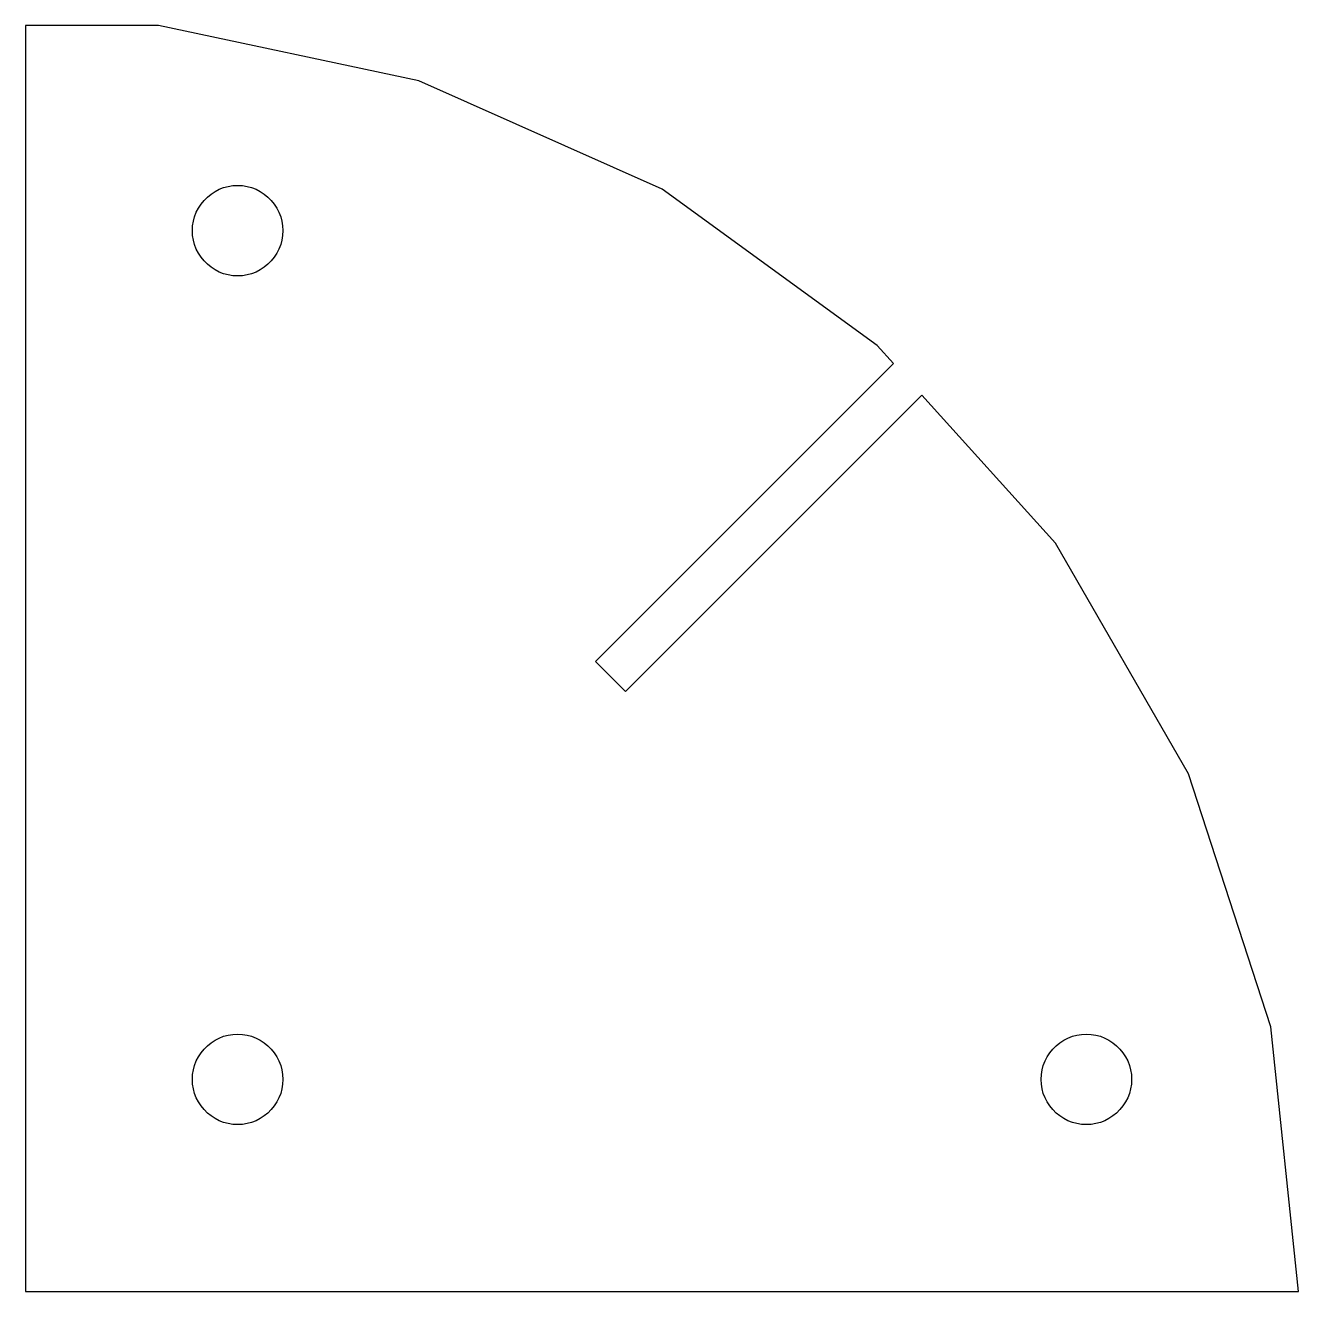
# Model space of a CAD drawing. Header units: metres. Extents: x 0 to 90, y 0 to 89.5.
import ezdxf

# ---------------------------------------------------------------- set-up
doc = ezdxf.new("R2010")
doc.units = ezdxf.units.M

msp = doc.modelspace()

# ---------------------------------------------------------------- linework, layer by layer
for p, q in [((9.4076, 89.507), (0, 89.507)), ((0, 89.507), (0, 0)), ((27.8115, 85.5951), (9.4076, 89.507)), ((45, 77.9423), (27.8115, 85.5951)), ((12.8588, 77.3781), (13.1191, 77.5889)), ((13.1191, 77.5889), (13.4, 77.7713)), ((13.4, 77.7713), (13.6984, 77.9233)), ((13.6984, 77.9233), (14.0111, 78.0434)), ((14.0111, 78.0434), (14.3347, 78.1301)), ((14.3347, 78.1301), (14.6655, 78.1825)), ((14.6655, 78.1825), (15, 78.2)), ((15, 78.2), (15.3345, 78.1825)), ((15.3345, 78.1825), (15.6653, 78.1301)), ((15.6653, 78.1301), (15.9888, 78.0434)), ((15.9888, 78.0434), (16.3015, 77.9233)), ((16.3015, 77.9233), (16.6, 77.7713)), ((16.6, 77.7713), (16.8809, 77.5889)), ((16.8809, 77.5889), (17.1412, 77.3781)), ((60.2217, 66.883), (45, 77.9423)), ((12.0766, 76.3015), (12.2287, 76.6)), ((12.2287, 76.6), (12.4111, 76.8809)), ((12.4111, 76.8809), (12.6219, 77.1412)), ((12.6219, 77.1412), (12.8588, 77.3781)), ((17.1412, 77.3781), (17.3781, 77.1412)), ((17.3781, 77.1412), (17.5889, 76.8809)), ((17.5889, 76.8809), (17.7713, 76.6)), ((17.7713, 76.6), (17.9233, 76.3015)), ((11.8175, 75.3345), (11.8699, 75.6653)), ((11.8699, 75.6653), (11.9566, 75.9888)), ((11.9566, 75.9888), (12.0766, 76.3015)), ((17.9233, 76.3015), (18.0434, 75.9888)), ((18.0434, 75.9888), (18.1301, 75.6653)), ((18.1301, 75.6653), (18.1825, 75.3345)), ((11.8, 75), (11.8175, 75.3345)), ((11.8175, 74.6655), (11.8, 75)), ((18.1825, 75.3345), (18.2, 75)), ((18.2, 75), (18.1825, 74.6655)), ((11.8699, 74.3347), (11.8175, 74.6655)), ((11.9566, 74.0111), (11.8699, 74.3347)), ((12.0766, 73.6984), (11.9566, 74.0111)), ((18.0434, 74.0111), (17.9233, 73.6984)), ((18.1301, 74.3347), (18.0434, 74.0111)), ((18.1825, 74.6655), (18.1301, 74.3347)), ((12.2287, 73.4), (12.0766, 73.6984)), ((12.4111, 73.1191), (12.2287, 73.4)), ((12.6219, 72.8588), (12.4111, 73.1191)), ((17.5889, 73.1191), (17.3781, 72.8588)), ((17.7713, 73.4), (17.5889, 73.1191)), ((17.9233, 73.6984), (17.7713, 73.4)), ((12.8588, 72.6219), (12.6219, 72.8588)), ((13.1191, 72.4111), (12.8588, 72.6219)), ((13.4, 72.2287), (13.1191, 72.4111)), ((13.6984, 72.0766), (13.4, 72.2287)), ((14.0111, 71.9566), (13.6984, 72.0766)), ((16.3015, 72.0766), (15.9888, 71.9566)), ((16.6, 72.2287), (16.3015, 72.0766)), ((16.8809, 72.4111), (16.6, 72.2287)), ((17.1412, 72.6219), (16.8809, 72.4111)), ((17.3781, 72.8588), (17.1412, 72.6219)), ((14.3347, 71.8699), (14.0111, 71.9566)), ((14.6655, 71.8175), (14.3347, 71.8699)), ((15, 71.8), (14.6655, 71.8175)), ((15.3345, 71.8175), (15, 71.8)), ((15.6653, 71.8699), (15.3345, 71.8175)), ((15.9888, 71.9566), (15.6653, 71.8699)), ((61.3677, 65.6103), (60.2217, 66.883)), ((40.3051, 44.5477), (61.3677, 65.6103)), ((63.3778, 63.3778), (42.4264, 42.4264)), ((72.8115, 52.9007), (63.3778, 63.3778)), ((82.2191, 36.6063), (72.8115, 52.9007)), ((42.4264, 42.4264), (40.3051, 44.5477)), ((88.0333, 18.7121), (82.2191, 36.6063)), ((13.6984, 17.9233), (14.0111, 18.0434)), ((14.0111, 18.0434), (14.3347, 18.1301)), ((14.3347, 18.1301), (14.6655, 18.1825)), ((14.6655, 18.1825), (15, 18.2)), ((15, 18.2), (15.3345, 18.1825)), ((15.3345, 18.1825), (15.6653, 18.1301)), ((15.6653, 18.1301), (15.9888, 18.0434)), ((15.9888, 18.0434), (16.3015, 17.9233)), ((73.6984, 17.9233), (74.0111, 18.0434)), ((74.0111, 18.0434), (74.3347, 18.1301)), ((74.3347, 18.1301), (74.6655, 18.1825)), ((74.6655, 18.1825), (75, 18.2)), ((75, 18.2), (75.3345, 18.1825)), ((75.3345, 18.1825), (75.6653, 18.1301)), ((75.6653, 18.1301), (75.9888, 18.0434)), ((75.9888, 18.0434), (76.3015, 17.9233)), ((90, 0), (88.0333, 18.7121)), ((12.4111, 16.8809), (12.6219, 17.1412)), ((12.6219, 17.1412), (12.8588, 17.3781)), ((12.8588, 17.3781), (13.1191, 17.5889)), ((13.1191, 17.5889), (13.4, 17.7713)), ((13.4, 17.7713), (13.6984, 17.9233)), ((16.3015, 17.9233), (16.6, 17.7713)), ((16.6, 17.7713), (16.8809, 17.5889)), ((16.8809, 17.5889), (17.1412, 17.3781)), ((17.1412, 17.3781), (17.3781, 17.1412)), ((17.3781, 17.1412), (17.5889, 16.8809)), ((72.4111, 16.8809), (72.6219, 17.1412)), ((72.6219, 17.1412), (72.8588, 17.3781)), ((72.8588, 17.3781), (73.1191, 17.5889)), ((73.1191, 17.5889), (73.4, 17.7713)), ((73.4, 17.7713), (73.6984, 17.9233)), ((76.3015, 17.9233), (76.6, 17.7713)), ((76.6, 17.7713), (76.8809, 17.5889)), ((76.8809, 17.5889), (77.1412, 17.3781)), ((77.1412, 17.3781), (77.3781, 17.1412)), ((77.3781, 17.1412), (77.5889, 16.8809)), ((11.9566, 15.9888), (12.0766, 16.3015)), ((12.0766, 16.3015), (12.2287, 16.6)), ((12.2287, 16.6), (12.4111, 16.8809)), ((17.5889, 16.8809), (17.7713, 16.6)), ((17.7713, 16.6), (17.9233, 16.3015)), ((17.9233, 16.3015), (18.0434, 15.9888)), ((71.9566, 15.9888), (72.0766, 16.3015)), ((72.0766, 16.3015), (72.2287, 16.6)), ((72.2287, 16.6), (72.4111, 16.8809)), ((77.5889, 16.8809), (77.7713, 16.6)), ((77.7713, 16.6), (77.9233, 16.3015)), ((77.9233, 16.3015), (78.0434, 15.9888)), ((11.8, 15), (11.8175, 15.3345)), ((11.8175, 15.3345), (11.8699, 15.6653)), ((11.8699, 15.6653), (11.9566, 15.9888)), ((18.0434, 15.9888), (18.1301, 15.6653)), ((18.1301, 15.6653), (18.1825, 15.3345)), ((18.1825, 15.3345), (18.2, 15)), ((71.8, 15), (71.8175, 15.3345)), ((71.8175, 15.3345), (71.8699, 15.6653)), ((71.8699, 15.6653), (71.9566, 15.9888)), ((78.0434, 15.9888), (78.1301, 15.6653)), ((78.1301, 15.6653), (78.1825, 15.3345)), ((78.1825, 15.3345), (78.2, 15)), ((11.8175, 14.6655), (11.8, 15)), ((11.8699, 14.3347), (11.8175, 14.6655)), ((18.1825, 14.6655), (18.1301, 14.3347)), ((18.2, 15), (18.1825, 14.6655)), ((71.8175, 14.6655), (71.8, 15)), ((71.8699, 14.3347), (71.8175, 14.6655)), ((78.1825, 14.6655), (78.1301, 14.3347)), ((78.2, 15), (78.1825, 14.6655)), ((11.9566, 14.0111), (11.8699, 14.3347)), ((12.0766, 13.6984), (11.9566, 14.0111)), ((12.2287, 13.4), (12.0766, 13.6984)), ((17.9233, 13.6984), (17.7713, 13.4)), ((18.0434, 14.0111), (17.9233, 13.6984)), ((18.1301, 14.3347), (18.0434, 14.0111)), ((71.9566, 14.0111), (71.8699, 14.3347)), ((72.0766, 13.6984), (71.9566, 14.0111)), ((72.2287, 13.4), (72.0766, 13.6984)), ((77.9233, 13.6984), (77.7713, 13.4)), ((78.0434, 14.0111), (77.9233, 13.6984)), ((78.1301, 14.3347), (78.0434, 14.0111)), ((12.4111, 13.1191), (12.2287, 13.4)), ((12.6219, 12.8588), (12.4111, 13.1191)), ((12.8588, 12.6219), (12.6219, 12.8588)), ((13.1191, 12.4111), (12.8588, 12.6219)), ((17.1412, 12.6219), (16.8809, 12.4111)), ((17.3781, 12.8588), (17.1412, 12.6219)), ((17.5889, 13.1191), (17.3781, 12.8588)), ((17.7713, 13.4), (17.5889, 13.1191)), ((72.4111, 13.1191), (72.2287, 13.4)), ((72.6219, 12.8588), (72.4111, 13.1191)), ((72.8588, 12.6219), (72.6219, 12.8588)), ((73.1191, 12.4111), (72.8588, 12.6219)), ((77.1412, 12.6219), (76.8809, 12.4111)), ((77.3781, 12.8588), (77.1412, 12.6219)), ((77.5889, 13.1191), (77.3781, 12.8588)), ((77.7713, 13.4), (77.5889, 13.1191)), ((13.4, 12.2287), (13.1191, 12.4111)), ((13.6984, 12.0766), (13.4, 12.2287)), ((14.0111, 11.9566), (13.6984, 12.0766)), ((14.3347, 11.8699), (14.0111, 11.9566)), ((14.6655, 11.8175), (14.3347, 11.8699)), ((15, 11.8), (14.6655, 11.8175)), ((15.3345, 11.8175), (15, 11.8)), ((15.6653, 11.8699), (15.3345, 11.8175)), ((15.9888, 11.9566), (15.6653, 11.8699)), ((16.3015, 12.0766), (15.9888, 11.9566)), ((16.6, 12.2287), (16.3015, 12.0766)), ((16.8809, 12.4111), (16.6, 12.2287)), ((73.4, 12.2287), (73.1191, 12.4111)), ((73.6984, 12.0766), (73.4, 12.2287)), ((74.0111, 11.9566), (73.6984, 12.0766)), ((74.3347, 11.8699), (74.0111, 11.9566)), ((74.6655, 11.8175), (74.3347, 11.8699)), ((75, 11.8), (74.6655, 11.8175)), ((75.3345, 11.8175), (75, 11.8)), ((75.6653, 11.8699), (75.3345, 11.8175)), ((75.9888, 11.9566), (75.6653, 11.8699)), ((76.3015, 12.0766), (75.9888, 11.9566)), ((76.6, 12.2287), (76.3015, 12.0766)), ((76.8809, 12.4111), (76.6, 12.2287)), ((0, 0), (90, 0))]:
    msp.add_line(p, q)

doc.saveas('drawing.dxf')
